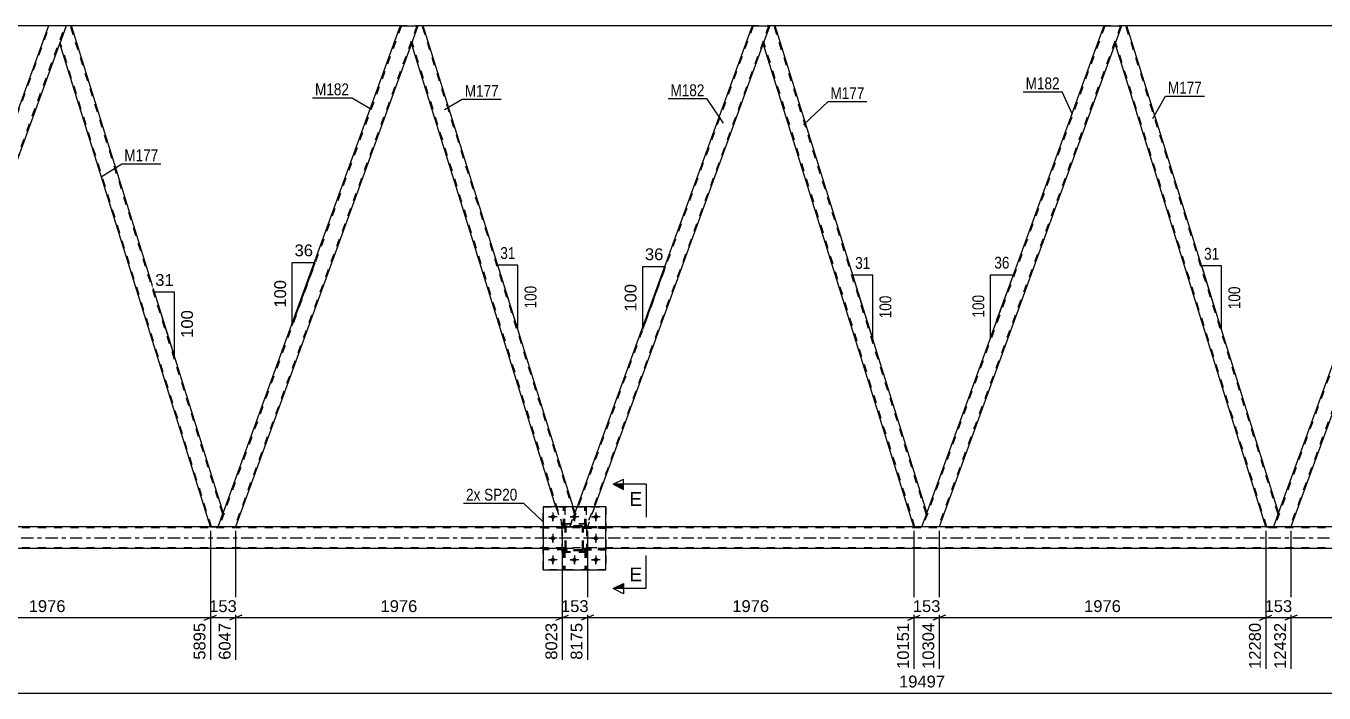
# Model space of a CAD drawing. Header units: millimetres. Extents: x 0 to 841, y 0 to 594.
# Drawn here: x 212.7 to 526.8, y 271.5 to 433 of the extents above; entities that cross this region are included whole.
import ezdxf

# ---------------------------------------------------------------- set-up
doc = ezdxf.new("R2010")
doc.units = ezdxf.units.MM
doc.linetypes.add('DXK_LINE_DOT2', pattern=[3.9198, 1.9599, -1.9599])
doc.linetypes.add('DXK_LINE_DOT3', pattern=[5.9187, 2.979, -0.9799, 0.9799, -0.9799])
doc.styles.add('Arial', font='ARIAL.TTF', dxfattribs={"height": 0.2})
doc.styles.add('Arial Narrow', font='ARIALN.TTF', dxfattribs={"height": 0.2})

# ---------------------------------------------------------------- blocks, each defined once
blk = doc.blocks.new('Part-318886728-3874 - 3866')
at = {"color": 2, "linetype": 'Continuous'}
for p, q in [((218.16, 432.97), (138.6, 432.97)), ((303.29, 432.97), (223.73, 432.97)), ((388.42, 432.97), (308.86, 432.97)), ((473.56, 432.97), (394, 432.97)), ((558.69, 432.97), (479.13, 432.97))]:
    blk.add_line(p, q, dxfattribs=at)
at = {"color": 7, "linetype": 'DXK_LINE_DOT2'}
for p, q in [((223.73, 432.97), (218.16, 432.97)), ((308.86, 432.97), (303.29, 432.97)), ((394, 432.97), (388.42, 432.97)), ((479.13, 432.97), (473.56, 432.97))]:
    blk.add_line(p, q, dxfattribs=at)
blk = doc.blocks.new('Part-318886728-4105 - 3866')
at = {"color": 7, "linetype": 'DXK_LINE_DOT2'}
for p, q in [((343.09, 306.21), (342.77, 306.21)), ((342.77, 306.21), (342.77, 301.38)), ((342.77, 305.61), (343.09, 305.61)), ((343.09, 306.21), (343.09, 301.38)), ((342.77, 301.38), (343.09, 301.38))]:
    blk.add_line(p, q, dxfattribs=at)
blk = doc.blocks.new('Part-318886728-3953 - 3866')
at = {"color": 7, "linetype": 'DXK_LINE_DOT2'}
for p, q in [((347.97, 311.73), (347.97, 316.58)), ((347.97, 316.58), (348.29, 316.58)), ((348.29, 316.58), (348.29, 311.73)), ((347.97, 312.33), (348.29, 312.33)), ((348.29, 311.73), (347.97, 311.73))]:
    blk.add_line(p, q, dxfattribs=at)
blk = doc.blocks.new('Part-318886728-4188 - 3866')
at = {"color": 7, "linetype": 'DXK_LINE_DOT2'}
for p, q in [((353.02, 306.54), (347.62, 306.54)), ((347.62, 306.54), (347.62, 306.22)), ((347.62, 306.22), (353.02, 306.22)), ((348.22, 306.22), (348.22, 306.54)), ((353.02, 306.22), (353.02, 306.54))]:
    blk.add_line(p, q, dxfattribs=at)
blk = doc.blocks.new('Part-318886728-4107 - 3866')
at = {"color": 7, "linetype": 'DXK_LINE_DOT2'}
for p, q in [((343.22, 306.54), (337.82, 306.54)), ((337.82, 306.22), (337.82, 306.54)), ((343.22, 306.22), (337.82, 306.22)), ((342.62, 306.22), (342.62, 306.54)), ((343.22, 306.54), (343.22, 306.22))]:
    blk.add_line(p, q, dxfattribs=at)
blk = doc.blocks.new('Part-318886728-3946 - 3866')
at = {"color": 7, "linetype": 'DXK_LINE_DOT2'}
for p, q in [((473.81, 432.97), (429.69, 311.75)), ((477.56, 432.97), (433.44, 311.75)), ((473.81, 432.97), (473.83, 432.97)), ((477.82, 432.97), (476.27, 428.72)), ((430.7, 315.22), (429.44, 311.75)), ((433.69, 311.75), (429.44, 311.75))]:
    blk.add_line(p, q, dxfattribs=at)
at = {"color": 2, "linetype": 'Continuous'}
for p, q in [((473.56, 432.97), (430.7, 315.22)), ((473.56, 432.97), (477.82, 432.97)), ((476.27, 428.72), (433.69, 311.75))]:
    blk.add_line(p, q, dxfattribs=at)
blk = doc.blocks.new('Part-318886728-3951 - 3866')
at = {"color": 7, "linetype": 'DXK_LINE_DOT2'}
for p, q in [((303.55, 432.97), (259.43, 311.75)), ((307.29, 432.97), (263.17, 311.75)), ((303.55, 432.97), (303.57, 432.97)), ((307.55, 432.97), (306, 428.72)), ((260.43, 315.22), (259.17, 311.75)), ((263.43, 311.75), (259.17, 311.75))]:
    blk.add_line(p, q, dxfattribs=at)
at = {"color": 2, "linetype": 'Continuous'}
for p, q in [((303.29, 432.97), (260.43, 315.22)), ((303.29, 432.97), (307.55, 432.97)), ((306, 428.72), (263.43, 311.75))]:
    blk.add_line(p, q, dxfattribs=at)
blk = doc.blocks.new('Part-318886728-3952 - 3866')
at = {"color": 7, "linetype": 'DXK_LINE_DOT2'}
for p, q in [((343.22, 306.54), (337.82, 306.54)), ((337.82, 306.54), (337.82, 306.22)), ((343.22, 306.22), (337.82, 306.22)), ((342.62, 306.22), (342.62, 306.54)), ((343.22, 306.22), (343.22, 306.54))]:
    blk.add_line(p, q, dxfattribs=at)
blk = doc.blocks.new('Bolt-318886728-4256 - 3866')
at = {"linetype": 'Continuous'}
for points in [[(340.74, 314.18, -1), (339.7, 314.18, -1)], [(345.94, 314.18, -1), (344.9, 314.18, -1)], [(351.14, 314.18, -1), (350.1, 314.18, -1)], [(340.74, 308.98, -1), (339.7, 308.98, -1)], [(351.14, 308.98, -1), (350.1, 308.98, -1)], [(340.74, 303.78, -1), (339.7, 303.78, -1)], [(345.94, 303.78, -1), (344.9, 303.78, -1)], [(351.14, 303.78, -1), (350.1, 303.78, -1)]]:
    blk.add_hatch(color=1, dxfattribs=at).paths.add_polyline_path(points)
at = {"color": 1, "linetype": 'Continuous'}
for p, q in [((341.26, 314.18), (339.18, 314.18)), ((340.22, 315.22), (340.22, 313.14)), ((346.46, 314.18), (344.38, 314.18)), ((345.42, 315.22), (345.42, 313.14)), ((351.66, 314.18), (349.58, 314.18)), ((350.62, 315.22), (350.62, 313.14)), ((341.26, 308.98), (339.18, 308.98)), ((340.22, 310.02), (340.22, 307.94)), ((351.66, 308.98), (349.58, 308.98)), ((350.62, 310.02), (350.62, 307.94)), ((340.22, 304.82), (340.22, 302.74)), ((345.42, 304.82), (345.42, 302.74)), ((350.62, 304.82), (350.62, 302.74)), ((341.26, 303.78), (339.18, 303.78)), ((346.46, 303.78), (344.38, 303.78)), ((351.66, 303.78), (349.58, 303.78))]:
    blk.add_line(p, q, dxfattribs=at)
blk = doc.blocks.new('Part-318886728-3978 - 3866')
at = {"color": 7, "linetype": 'DXK_LINE_DOT2'}
for p, q in [((348.42, 312.51), (342.42, 312.51)), ((342.42, 305.71), (342.42, 312.51)), ((348.42, 305.71), (348.42, 312.51)), ((348.42, 305.71), (342.42, 305.71))]:
    blk.add_line(p, q, dxfattribs=at)
blk = doc.blocks.new('Part-318886728-3979 - 3866')
at = {"color": 7, "linetype": 'DXK_LINE_DOT2'}
for p, q in [((348.42, 312.38), (342.42, 312.38)), ((342.42, 305.58), (342.42, 312.38)), ((348.42, 305.58), (348.42, 312.38)), ((348.42, 305.58), (342.42, 305.58))]:
    blk.add_line(p, q, dxfattribs=at)
blk = doc.blocks.new('Part-318886728-3984 - 3866')
at = {"color": 2, "linetype": 'Continuous'}
for p, q in [((392.68, 432.97), (391.13, 428.72)), ((394, 432.97), (392.68, 432.97)), ((430.7, 315.22), (394, 432.97)), ((427.59, 311.75), (391.13, 428.72)), ((430.43, 314.48), (429.44, 311.75)), ((430.7, 315.22), (430.43, 314.48))]:
    blk.add_line(p, q, dxfattribs=at)
at = {"color": 7, "linetype": 'DXK_LINE_DOT2'}
for p, q in [((430.57, 314.85), (393.75, 432.97)), ((427.84, 311.75), (391.27, 429.09)), ((430.68, 315.17), (430.43, 314.48)), ((427.59, 311.75), (429.44, 311.75))]:
    blk.add_line(p, q, dxfattribs=at)
blk = doc.blocks.new('Part-318886728-3994 - 3866')
at = {"color": 2, "linetype": 'Continuous'}
for p, q in [((477.82, 432.97), (476.27, 428.72)), ((479.13, 432.97), (477.82, 432.97)), ((515.84, 315.22), (479.13, 432.97)), ((512.73, 311.75), (476.27, 428.72)), ((515.56, 314.48), (514.57, 311.75)), ((515.84, 315.22), (515.56, 314.48))]:
    blk.add_line(p, q, dxfattribs=at)
at = {"color": 7, "linetype": 'DXK_LINE_DOT2'}
for p, q in [((515.7, 314.85), (478.88, 432.97)), ((512.98, 311.75), (476.4, 429.09)), ((515.81, 315.17), (515.56, 314.48)), ((512.73, 311.75), (514.57, 311.75))]:
    blk.add_line(p, q, dxfattribs=at)
blk = doc.blocks.new('Part-318886728-4005 - 3866')
at = {"color": 7, "linetype": 'DXK_LINE_DOT2'}
for p, q in [((174.29, 311.75), (218.41, 432.97)), ((178.04, 311.75), (222.16, 432.97)), ((218.41, 432.97), (218.43, 432.97)), ((222.41, 432.97), (220.87, 428.72)), ((174.04, 311.75), (175.79, 316.58)), ((178.29, 311.75), (180.05, 316.58)), ((178.29, 311.75), (174.04, 311.75))]:
    blk.add_line(p, q, dxfattribs=at)
at = {"color": 2, "linetype": 'Continuous'}
for p, q in [((218.16, 432.97), (175.79, 316.58)), ((222.41, 432.97), (218.16, 432.97)), ((180.05, 316.58), (220.87, 428.72))]:
    blk.add_line(p, q, dxfattribs=at)
blk = doc.blocks.new('Part-318886728-4015 - 3866')
at = {"color": 2, "linetype": 'Continuous'}
for p, q in [((307.55, 432.97), (306, 428.72)), ((308.86, 432.97), (307.55, 432.97)), ((345.15, 316.58), (308.86, 432.97)), ((340.96, 316.58), (306, 428.72))]:
    blk.add_line(p, q, dxfattribs=at)
at = {"color": 7, "linetype": 'DXK_LINE_DOT2'}
for p, q in [((345.43, 314.85), (308.61, 432.97)), ((342.71, 311.75), (306.14, 429.09)), ((340.96, 316.58), (342.46, 311.75)), ((344.3, 311.75), (345.57, 315.22)), ((345.57, 315.22), (345.15, 316.58)), ((342.46, 311.75), (344.3, 311.75))]:
    blk.add_line(p, q, dxfattribs=at)
blk = doc.blocks.new('Part-318886728-4203 - 3866')
at = {"color": 7, "linetype": 'DXK_LINE_DOT2'}
for p, q in [((337.82, 301.38), (337.82, 316.58)), ((337.82, 316.58), (353.02, 316.58)), ((353.02, 316.58), (353.02, 301.38)), ((353.02, 301.38), (337.82, 301.38))]:
    blk.add_line(p, q, dxfattribs=at)
blk = doc.blocks.new('Part-318886728-4033 - 3866')
at = {"color": 7, "linetype": 'DXK_LINE_DOT2'}
for p, q in [((388.68, 432.97), (344.56, 311.75)), ((392.43, 432.97), (348.31, 311.75)), ((388.68, 432.97), (388.7, 432.97)), ((392.68, 432.97), (391.13, 428.72)), ((346.06, 316.58), (344.3, 311.75)), ((350.32, 316.58), (348.56, 311.75)), ((348.56, 311.75), (344.3, 311.75))]:
    blk.add_line(p, q, dxfattribs=at)
at = {"color": 2, "linetype": 'Continuous'}
for p, q in [((388.42, 432.97), (346.06, 316.58)), ((388.42, 432.97), (392.68, 432.97)), ((391.13, 428.72), (350.32, 316.58))]:
    blk.add_line(p, q, dxfattribs=at)
blk = doc.blocks.new('Bolt-318886728-4257 - 3866')
at = {"color": 1, "linetype": 'Continuous'}
for p, q in [((339.18, 314.18), (339.87, 314.18)), ((340.22, 315.22), (340.22, 314.52)), ((341.26, 314.18), (340.57, 314.18)), ((344.38, 314.18), (345.07, 314.18)), ((345.42, 315.22), (345.42, 314.52)), ((346.46, 314.18), (345.77, 314.18)), ((349.58, 314.18), (350.27, 314.18)), ((350.62, 315.22), (350.62, 314.52)), ((351.66, 314.18), (350.97, 314.18)), ((340.22, 313.14), (340.22, 313.83)), ((345.42, 313.14), (345.42, 313.83)), ((350.62, 313.14), (350.62, 313.83)), ((339.18, 308.98), (339.87, 308.98)), ((340.22, 310.02), (340.22, 309.32)), ((340.22, 307.94), (340.22, 308.63)), ((341.26, 308.98), (340.57, 308.98)), ((349.58, 308.98), (350.27, 308.98)), ((350.62, 310.02), (350.62, 309.32)), ((350.62, 307.94), (350.62, 308.63)), ((351.66, 308.98), (350.97, 308.98)), ((340.22, 304.82), (340.22, 304.12)), ((345.42, 304.82), (345.42, 304.12)), ((350.62, 304.82), (350.62, 304.12)), ((339.18, 303.78), (339.87, 303.78)), ((340.22, 302.74), (340.22, 303.43)), ((341.26, 303.78), (340.57, 303.78)), ((344.38, 303.78), (345.07, 303.78)), ((345.42, 302.74), (345.42, 303.43)), ((346.46, 303.78), (345.77, 303.78)), ((349.58, 303.78), (350.27, 303.78)), ((350.62, 302.74), (350.62, 303.43)), ((351.66, 303.78), (350.97, 303.78))]:
    blk.add_line(p, q, dxfattribs=at)
blk = doc.blocks.new('Part-318886728-4191 - 3866')
at = {"color": 7, "linetype": 'DXK_LINE_DOT2'}
for p, q in [((347.62, 306.22), (347.62, 306.54)), ((347.62, 306.54), (353.02, 306.54)), ((353.02, 306.22), (347.62, 306.22)), ((348.22, 306.22), (348.22, 306.54)), ((353.02, 306.54), (353.02, 306.22))]:
    blk.add_line(p, q, dxfattribs=at)
blk = doc.blocks.new('Part-318886728-4109 - 3866')
at = {"color": 2, "linetype": 'Continuous'}
for p, q in [((342.77, 316.58), (342.77, 316.58)), ((343.09, 316.58), (342.77, 316.58)), ((343.09, 316.58), (343.09, 316.58))]:
    blk.add_line(p, q, dxfattribs=at)
at = {"color": 7, "linetype": 'DXK_LINE_DOT2'}
for p, q in [((342.77, 311.73), (342.77, 316.58)), ((343.09, 311.73), (343.09, 316.58)), ((342.77, 312.33), (343.09, 312.33)), ((343.09, 311.73), (342.77, 311.73))]:
    blk.add_line(p, q, dxfattribs=at)
blk = doc.blocks.new('Part-318886728-4223 - 3866')
at = {"color": 7, "linetype": 'DXK_LINE_DOT2'}
for p, q in [((754.57, 311.51), (69.47, 311.51)), ((754.57, 311.75), (337.82, 311.75)), ((353.02, 311.75), (337.82, 311.75)), ((754.57, 306.71), (69.47, 306.71)), ((353.02, 306.47), (337.82, 306.47))]:
    blk.add_line(p, q, dxfattribs=at)
at = {"color": 2, "linetype": 'Continuous'}
for p, q in [((337.82, 311.75), (182.75, 311.75)), ((593.22, 311.75), (353.02, 311.75)), ((337.82, 306.47), (182.75, 306.47)), ((593.22, 306.47), (353.02, 306.47))]:
    blk.add_line(p, q, dxfattribs=at)
at = {"color": 7, "linetype": 'DXK_LINE_DOT3'}
blk.add_line((69.47, 309.11), (754.57, 309.11), dxfattribs=at)
blk = doc.blocks.new('Part-318886728-4083 - 3866')
at = {"color": 7, "linetype": 'DXK_LINE_DOT2'}
for p, q in [((558.95, 432.97), (514.83, 311.75)), ((562.69, 432.97), (518.57, 311.75)), ((558.95, 432.97), (558.97, 432.97)), ((562.95, 432.97), (561.4, 428.72)), ((515.84, 315.22), (514.57, 311.75)), ((518.83, 311.75), (514.57, 311.75))]:
    blk.add_line(p, q, dxfattribs=at)
at = {"color": 2, "linetype": 'Continuous'}
for p, q in [((558.69, 432.97), (515.84, 315.22)), ((558.69, 432.97), (562.95, 432.97)), ((561.4, 428.72), (518.83, 311.75))]:
    blk.add_line(p, q, dxfattribs=at)
blk = doc.blocks.new('Part-318886728-4092 - 3866')
at = {"color": 2, "linetype": 'Continuous'}
for p, q in [((222.41, 432.97), (220.87, 428.72)), ((223.73, 432.97), (222.41, 432.97)), ((260.43, 315.22), (223.73, 432.97)), ((257.32, 311.75), (220.87, 428.72)), ((259.17, 311.75), (260.43, 315.22))]:
    blk.add_line(p, q, dxfattribs=at)
at = {"color": 7, "linetype": 'DXK_LINE_DOT2'}
for p, q in [((260.3, 314.85), (223.48, 432.97)), ((257.58, 311.75), (221, 429.09)), ((257.32, 311.75), (259.17, 311.75))]:
    blk.add_line(p, q, dxfattribs=at)
blk = doc.blocks.new('Part-318886728-4104 - 3866')
at = {"color": 7, "linetype": 'DXK_LINE_DOT2'}
for p, q in [((348.29, 306.21), (347.97, 306.21)), ((347.97, 306.21), (347.97, 301.38)), ((347.97, 305.61), (348.29, 305.61)), ((348.29, 306.21), (348.29, 301.38)), ((347.97, 301.38), (348.29, 301.38))]:
    blk.add_line(p, q, dxfattribs=at)
blk = doc.blocks.new('Part-318886728-4106 - 3866')
at = {"color": 7, "linetype": 'DXK_LINE_DOT2'}
for p, q in [((343.22, 311.74), (337.82, 311.74)), ((337.82, 311.42), (337.82, 311.74)), ((343.22, 311.42), (337.82, 311.42)), ((342.62, 311.42), (342.62, 311.74)), ((343.22, 311.74), (343.22, 311.42))]:
    blk.add_line(p, q, dxfattribs=at)
blk = doc.blocks.new('Part-318886728-4108 - 3866')
at = {"color": 2, "linetype": 'Continuous'}
for p, q in [((347.97, 316.58), (347.97, 316.58)), ((348.29, 316.58), (347.97, 316.58)), ((348.29, 316.58), (348.29, 316.58))]:
    blk.add_line(p, q, dxfattribs=at)
at = {"color": 7, "linetype": 'DXK_LINE_DOT2'}
for p, q in [((347.97, 311.73), (347.97, 316.58)), ((348.29, 311.73), (348.29, 316.58)), ((347.97, 312.33), (348.29, 312.33)), ((348.29, 311.73), (347.97, 311.73))]:
    blk.add_line(p, q, dxfattribs=at)
blk = doc.blocks.new('Part-318886728-4186 - 3866')
at = {"color": 7, "linetype": 'DXK_LINE_DOT2'}
for p, q in [((343.22, 311.5), (343.26, 311.68)), ((343.26, 311.68), (343.22, 311.5)), ((343.22, 306.46), (343.22, 311.5)), ((343.46, 311.5), (343.48, 311.59)), ((343.46, 306.46), (343.46, 311.5)), ((343.48, 311.59), (343.53, 311.67)), ((343.52, 311.94), (343.7, 311.98)), ((343.7, 311.98), (343.52, 311.94)), ((343.53, 311.67), (343.61, 311.72)), ((343.61, 311.72), (343.7, 311.74)), ((347.14, 311.98), (343.7, 311.98)), ((343.7, 311.74), (347.14, 311.74)), ((347.14, 311.98), (347.32, 311.94)), ((347.32, 311.94), (347.14, 311.98)), ((347.14, 311.74), (347.23, 311.72)), ((347.23, 311.72), (347.31, 311.67)), ((347.31, 311.67), (347.36, 311.59)), ((347.36, 311.59), (347.38, 311.5)), ((347.38, 306.46), (347.38, 311.5)), ((347.58, 311.68), (347.62, 311.5)), ((347.62, 311.5), (347.58, 311.68)), ((347.62, 306.46), (347.62, 311.5)), ((343.26, 306.27), (343.22, 306.46)), ((343.22, 306.46), (343.26, 306.27)), ((343.48, 306.36), (343.46, 306.46)), ((343.53, 306.29), (343.48, 306.36)), ((343.7, 305.98), (343.52, 306.01)), ((343.52, 306.01), (343.7, 305.98)), ((343.61, 306.23), (343.53, 306.29)), ((343.7, 306.22), (343.61, 306.23)), ((347.14, 306.22), (343.7, 306.22)), ((347.14, 305.98), (343.7, 305.98)), ((347.23, 306.23), (347.14, 306.22)), ((347.32, 306.01), (347.14, 305.98)), ((347.14, 305.98), (347.32, 306.01)), ((347.31, 306.29), (347.23, 306.23)), ((347.36, 306.36), (347.31, 306.29)), ((347.38, 306.46), (347.36, 306.36)), ((347.62, 306.46), (347.58, 306.27)), ((347.58, 306.27), (347.62, 306.46))]:
    blk.add_line(p, q, dxfattribs=at)
at = {"color": 7, "linetype": 'DXK_LINE_DOT3'}
blk.add_line((345.42, 308.98), (345.42, 308.98), dxfattribs=at)
at = {"color": 7, "linetype": 'DXK_LINE_DOT2'}
for centre, start, end in [((343.7, 311.5), 112.5, 157.5), ((343.7, 311.5), 112.5, 157.5), ((347.14, 311.5), 22.5, 67.5), ((347.14, 311.5), 22.5, 67.5), ((343.7, 306.46), 202.5, 247.5), ((343.7, 306.46), 202.5, 247.5), ((347.14, 306.46), 292.5, 337.5), ((347.14, 306.46), 292.5, 337.5)]:
    blk.add_arc(centre, 0.48, start, end, dxfattribs=at)
blk = doc.blocks.new('Part-318886728-4187 - 3866')
at = {"color": 7, "linetype": 'DXK_LINE_DOT2'}
for p, q in [((353.02, 311.74), (347.62, 311.74)), ((347.62, 311.74), (347.62, 311.42)), ((347.62, 311.42), (353.02, 311.42)), ((348.22, 311.42), (348.22, 311.74)), ((353.02, 311.42), (353.02, 311.74))]:
    blk.add_line(p, q, dxfattribs=at)
blk = doc.blocks.new('Part-318886728-4189 - 3866')
at = {"color": 7, "linetype": 'DXK_LINE_DOT2'}
for p, q in [((343.22, 311.74), (337.82, 311.74)), ((337.82, 311.74), (337.82, 311.42)), ((343.22, 311.42), (337.82, 311.42)), ((342.62, 311.42), (342.62, 311.74)), ((343.22, 311.42), (343.22, 311.74))]:
    blk.add_line(p, q, dxfattribs=at)
blk = doc.blocks.new('Part-318886728-4190 - 3866')
at = {"color": 7, "linetype": 'DXK_LINE_DOT2'}
for p, q in [((347.62, 311.42), (347.62, 311.74)), ((347.62, 311.74), (353.02, 311.74)), ((353.02, 311.42), (347.62, 311.42)), ((348.22, 311.42), (348.22, 311.74)), ((353.02, 311.74), (353.02, 311.42))]:
    blk.add_line(p, q, dxfattribs=at)
blk = doc.blocks.new('Part-318886728-4198 - 3866')
at = {"color": 2, "linetype": 'Continuous'}
for p, q in [((337.82, 316.58), (337.82, 301.38)), ((353.02, 316.58), (337.82, 316.58)), ((353.02, 301.38), (353.02, 316.58)), ((337.82, 301.38), (353.02, 301.38))]:
    blk.add_line(p, q, dxfattribs=at)
blk = doc.blocks.new('Part-318886728-4214 - 3866')
at = {"color": 7, "linetype": 'DXK_LINE_DOT2'}
for p, q in [((342.77, 311.73), (342.77, 316.58)), ((342.77, 316.58), (343.09, 316.58)), ((343.09, 316.58), (343.09, 311.73)), ((342.77, 312.33), (343.09, 312.33)), ((343.09, 311.73), (342.77, 311.73))]:
    blk.add_line(p, q, dxfattribs=at)
blk = doc.blocks.new('Part-318886728-4215 - 3866')
at = {"color": 7, "linetype": 'DXK_LINE_DOT2'}
for p, q in [((347.97, 306.21), (348.29, 306.21)), ((347.97, 306.21), (347.97, 301.38)), ((347.97, 305.61), (348.29, 305.61)), ((348.29, 306.21), (348.29, 301.38)), ((348.29, 301.38), (347.97, 301.38))]:
    blk.add_line(p, q, dxfattribs=at)
blk = doc.blocks.new('Part-318886728-4216 - 3866')
at = {"color": 7, "linetype": 'DXK_LINE_DOT2'}
for p, q in [((342.77, 306.21), (343.09, 306.21)), ((342.77, 306.21), (342.77, 301.38)), ((342.77, 305.61), (343.09, 305.61)), ((343.09, 306.21), (343.09, 301.38)), ((343.09, 301.38), (342.77, 301.38))]:
    blk.add_line(p, q, dxfattribs=at)
blk = doc.blocks.new('Part-318886728-4217 - 3866')
at = {"color": 7, "linetype": 'DXK_LINE_DOT2'}
for p, q in [((343.22, 311.5), (343.26, 311.68)), ((343.26, 311.68), (343.22, 311.5)), ((343.22, 306.46), (343.22, 311.5)), ((343.46, 311.5), (343.48, 311.59)), ((343.46, 306.46), (343.46, 311.5)), ((343.48, 311.59), (343.53, 311.67)), ((343.52, 311.94), (343.7, 311.98)), ((343.7, 311.98), (343.52, 311.94)), ((343.53, 311.67), (343.61, 311.72)), ((343.61, 311.72), (343.7, 311.74)), ((347.14, 311.98), (343.7, 311.98)), ((343.7, 311.74), (347.14, 311.74)), ((347.14, 311.98), (347.32, 311.94)), ((347.32, 311.94), (347.14, 311.98)), ((347.14, 311.74), (347.23, 311.72)), ((347.23, 311.72), (347.31, 311.67)), ((347.31, 311.67), (347.36, 311.59)), ((347.36, 311.59), (347.38, 311.5)), ((347.38, 306.46), (347.38, 311.5)), ((347.58, 311.68), (347.62, 311.5)), ((347.62, 311.5), (347.58, 311.68)), ((347.62, 306.46), (347.62, 311.5)), ((343.26, 306.27), (343.22, 306.46)), ((343.22, 306.46), (343.26, 306.27)), ((343.48, 306.36), (343.46, 306.46)), ((343.53, 306.29), (343.48, 306.36)), ((343.7, 305.98), (343.52, 306.01)), ((343.52, 306.01), (343.7, 305.98)), ((343.61, 306.23), (343.53, 306.29)), ((343.7, 306.22), (343.61, 306.23)), ((347.14, 306.22), (343.7, 306.22)), ((347.14, 305.98), (343.7, 305.98)), ((347.23, 306.23), (347.14, 306.22)), ((347.32, 306.01), (347.14, 305.98)), ((347.14, 305.98), (347.32, 306.01)), ((347.31, 306.29), (347.23, 306.23)), ((347.36, 306.36), (347.31, 306.29)), ((347.38, 306.46), (347.36, 306.36)), ((347.62, 306.46), (347.58, 306.27)), ((347.58, 306.27), (347.62, 306.46))]:
    blk.add_line(p, q, dxfattribs=at)
at = {"color": 7, "linetype": 'DXK_LINE_DOT3'}
blk.add_line((345.42, 308.98), (345.42, 308.98), dxfattribs=at)
at = {"color": 7, "linetype": 'DXK_LINE_DOT2'}
for centre, start, end in [((343.7, 311.5), 112.5, 157.5), ((343.7, 311.5), 112.5, 157.5), ((347.14, 311.5), 22.5, 67.5), ((347.14, 311.5), 22.5, 67.5), ((343.7, 306.46), 202.5, 247.5), ((343.7, 306.46), 202.5, 247.5), ((347.14, 306.46), 292.5, 337.5), ((347.14, 306.46), 292.5, 337.5)]:
    blk.add_arc(centre, 0.48, start, end, dxfattribs=at)
blk = doc.blocks.new('StraightDimension-318886728-4620 - 3866')
at = {"color": 7, "linetype": 'Continuous'}
for p, q in [((348.56, 310.75), (348.56, 279.59)), ((427.59, 310.75), (427.59, 277.37)), ((350.06, 290.38), (347.06, 289.18)), ((348.56, 289.78), (427.59, 289.78)), ((426.09, 289.18), (429.09, 290.38))]:
    blk.add_line(p, q, dxfattribs=at)
at = {"color": 0}
blk.add_wipeout([(393.12, 290.53), (393.12, 294.73), (383.03, 294.73), (383.03, 290.53)], dxfattribs=at)
at = {"color": 0, "linetype": 'Continuous'}
blk.add_wipeout([(426.99, 289.08), (422.79, 289.08), (422.79, 276.77), (426.99, 276.77)], dxfattribs=at)
at = {"color": 3, "style": 'Arial'}
blk.add_text('1976', height=2.865, dxfattribs=at).set_placement((383.63, 291.13))
at = {"color": 3, "linetype": 'Continuous', "style": 'Arial'}
blk.add_text('10151', height=2.865, rotation=90.0002, dxfattribs=at).set_placement((426.39, 277.37))
blk = doc.blocks.new('StraightDimension-318886728-4634 - 3866')
at = {"color": 7, "linetype": 'Continuous'}
for p, q in [((342.46, 310.75), (342.46, 279.59)), ((348.56, 310.75), (348.56, 279.59)), ((340.96, 289.18), (343.96, 290.38)), ((342.46, 289.78), (348.56, 289.78)), ((350.06, 290.38), (347.06, 289.18))]:
    blk.add_line(p, q, dxfattribs=at)
at = {"color": 0}
blk.add_wipeout([(349.45, 290.53), (349.45, 294.73), (341.57, 294.73), (341.57, 290.53)], dxfattribs=at)
at = {"color": 3, "style": 'Arial'}
blk.add_text('153', height=2.865, dxfattribs=at).set_placement((342.17, 291.13))
at = {"color": 0, "linetype": 'Continuous'}
blk.add_wipeout([(347.96, 289.08), (343.76, 289.08), (343.76, 278.99), (347.96, 278.99)], dxfattribs=at)
at = {"color": 3, "linetype": 'Continuous', "style": 'Arial'}
blk.add_text('8175', height=2.865, rotation=90.0002, dxfattribs=at).set_placement((347.36, 279.59))
blk = doc.blocks.new('AngleDimension-318886728-4827 - 3866')
at = {"color": 7, "linetype": 'Continuous'}
for p, q in [((361.94, 374.79), (367.48, 374.79)), ((361.94, 359.57), (367.48, 374.79)), ((361.94, 359.57), (361.94, 374.79)), ((363.02, 362.52), (367.48, 374.79))]:
    blk.add_line(p, q, dxfattribs=at)
at = {"color": 0}
for points in [[(367.54, 375.69), (367.54, 379.89), (361.89, 379.89), (361.89, 375.69)], [(361.04, 371.12), (356.84, 371.12), (356.84, 363.24), (361.04, 363.24)]]:
    blk.add_wipeout(points, dxfattribs=at)
at = {"color": 3, "style": 'Arial'}
blk.add_text('36', height=2.865, dxfattribs=at).set_placement((362.49, 376.29))
blk.add_text('100', height=2.865, rotation=90.0002, dxfattribs=at).set_placement((360.44, 363.84))
blk = doc.blocks.new('AngleDimension-318886728-5187 - 3866')
at = {"color": 7, "linetype": 'Continuous'}
for p, q in [((331.73, 375.08), (326.91, 375.08)), ((331.73, 359.61), (326.91, 375.08)), ((331.73, 359.61), (331.73, 375.08)), ((331.93, 358.96), (331.73, 359.61))]:
    blk.add_line(p, q, dxfattribs=at)
at = {"color": 0}
for points in [[(331.75, 375.98), (331.75, 380.18), (326.89, 380.18), (326.89, 375.98)], [(336.83, 370.68), (332.63, 370.68), (332.63, 364), (336.83, 364)]]:
    blk.add_wipeout(points, dxfattribs=at)
at = {"color": 3, "style": 'Arial Narrow'}
blk.add_text('31', height=2.863, dxfattribs=at).set_placement((327.49, 376.58))
blk.add_text('100', height=2.863, rotation=90.0002, dxfattribs=at).set_placement((336.23, 364.6))
blk = doc.blocks.new('AngleDimension-318886728-5215 - 3866')
at = {"color": 7, "linetype": 'Continuous'}
for p, q in [((446.1, 372.76), (451.64, 372.76)), ((446.1, 357.53), (451.64, 372.76)), ((446.1, 357.53), (446.1, 372.76)), ((447.67, 361.85), (451.64, 372.76))]:
    blk.add_line(p, q, dxfattribs=at)
at = {"color": 0}
for points in [[(451.3, 373.66), (451.3, 377.86), (446.44, 377.86), (446.44, 373.66)], [(445.2, 368.49), (441, 368.49), (441, 361.8), (445.2, 361.8)]]:
    blk.add_wipeout(points, dxfattribs=at)
at = {"color": 3, "style": 'Arial Narrow'}
blk.add_text('36', height=2.863, dxfattribs=at).set_placement((447.04, 374.26))
blk.add_text('100', height=2.863, rotation=90.0002, dxfattribs=at).set_placement((444.6, 362.4))
blk = doc.blocks.new('StraightDimension-318886728-4345 - 3866')
at = {"color": 7, "linetype": 'Continuous'}
blk.add_line((60.21, 271.53), (798.86, 271.53), dxfattribs=at)
at = {"color": 0}
blk.add_wipeout([(435.7, 272.28), (435.7, 276.48), (423.38, 276.48), (423.38, 272.28)], dxfattribs=at)
at = {"color": 3, "style": 'Arial'}
blk.add_text('19497', height=2.865, dxfattribs=at).set_placement((423.98, 272.88))
blk = doc.blocks.new('StraightDimension-318886728-4564 - 3866')
at = {"color": 7, "linetype": 'Continuous'}
for p, q in [((518.83, 310.75), (518.83, 277.37)), ((597.86, 310.75), (597.86, 277.37)), ((520.33, 290.38), (517.33, 289.18)), ((518.83, 289.78), (597.86, 289.78)), ((596.36, 289.18), (599.36, 290.38))]:
    blk.add_line(p, q, dxfattribs=at)
at = {"color": 0}
blk.add_wipeout([(563.39, 290.53), (563.39, 294.73), (553.3, 294.73), (553.3, 290.53)], dxfattribs=at)
at = {"color": 0, "linetype": 'Continuous'}
blk.add_wipeout([(597.26, 289.08), (593.06, 289.08), (593.06, 276.77), (597.26, 276.77)], dxfattribs=at)
at = {"color": 3, "style": 'Arial'}
blk.add_text('1976', height=2.865, dxfattribs=at).set_placement((553.9, 291.13))
at = {"color": 3, "linetype": 'Continuous', "style": 'Arial'}
blk.add_text('14408', height=2.865, rotation=90.0002, dxfattribs=at).set_placement((596.66, 277.37))
blk = doc.blocks.new('StraightDimension-318886728-4578 - 3866')
at = {"color": 7, "linetype": 'Continuous'}
for p, q in [((512.73, 310.75), (512.73, 277.37)), ((518.83, 310.75), (518.83, 277.37)), ((511.23, 289.18), (514.23, 290.38)), ((512.73, 289.78), (518.83, 289.78)), ((520.33, 290.38), (517.33, 289.18))]:
    blk.add_line(p, q, dxfattribs=at)
at = {"color": 0}
blk.add_wipeout([(519.71, 290.53), (519.71, 294.73), (511.84, 294.73), (511.84, 290.53)], dxfattribs=at)
at = {"color": 3, "style": 'Arial'}
blk.add_text('153', height=2.865, dxfattribs=at).set_placement((512.44, 291.13))
at = {"color": 0, "linetype": 'Continuous'}
blk.add_wipeout([(518.23, 289.08), (514.03, 289.08), (514.03, 276.77), (518.23, 276.77)], dxfattribs=at)
at = {"color": 3, "linetype": 'Continuous', "style": 'Arial'}
blk.add_text('12432', height=2.865, rotation=90.0002, dxfattribs=at).set_placement((517.63, 277.37))
blk = doc.blocks.new('StraightDimension-318886728-4592 - 3866')
at = {"color": 7, "linetype": 'Continuous'}
for p, q in [((433.69, 310.75), (433.69, 277.37)), ((512.73, 310.75), (512.73, 277.37)), ((435.19, 290.38), (432.19, 289.18)), ((433.69, 289.78), (512.73, 289.78)), ((511.23, 289.18), (514.23, 290.38))]:
    blk.add_line(p, q, dxfattribs=at)
at = {"color": 0}
blk.add_wipeout([(478.26, 290.53), (478.26, 294.73), (468.16, 294.73), (468.16, 290.53)], dxfattribs=at)
at = {"color": 0, "linetype": 'Continuous'}
blk.add_wipeout([(512.13, 289.08), (507.93, 289.08), (507.93, 276.77), (512.13, 276.77)], dxfattribs=at)
at = {"color": 3, "style": 'Arial'}
blk.add_text('1976', height=2.865, dxfattribs=at).set_placement((468.76, 291.13))
at = {"color": 3, "linetype": 'Continuous', "style": 'Arial'}
blk.add_text('12280', height=2.865, rotation=90.0002, dxfattribs=at).set_placement((511.53, 277.37))
blk = doc.blocks.new('StraightDimension-318886728-4606 - 3866')
at = {"color": 7, "linetype": 'Continuous'}
for p, q in [((427.59, 310.75), (427.59, 277.37)), ((433.69, 310.75), (433.69, 277.37)), ((426.09, 289.18), (429.09, 290.38)), ((427.59, 289.78), (433.69, 289.78)), ((435.19, 290.38), (432.19, 289.18))]:
    blk.add_line(p, q, dxfattribs=at)
at = {"color": 0}
blk.add_wipeout([(434.58, 290.53), (434.58, 294.73), (426.71, 294.73), (426.71, 290.53)], dxfattribs=at)
at = {"color": 3, "style": 'Arial'}
blk.add_text('153', height=2.865, dxfattribs=at).set_placement((427.31, 291.13))
at = {"color": 0, "linetype": 'Continuous'}
blk.add_wipeout([(433.09, 289.08), (428.89, 289.08), (428.89, 276.77), (433.09, 276.77)], dxfattribs=at)
at = {"color": 3, "linetype": 'Continuous', "style": 'Arial'}
blk.add_text('10304', height=2.865, rotation=90.0002, dxfattribs=at).set_placement((432.49, 277.37))
blk = doc.blocks.new('StraightDimension-318886728-4648 - 3866')
at = {"color": 7, "linetype": 'Continuous'}
for p, q in [((263.43, 310.75), (263.43, 279.59)), ((342.46, 310.75), (342.46, 279.59)), ((264.93, 290.38), (261.93, 289.18)), ((263.43, 289.78), (342.46, 289.78)), ((340.96, 289.18), (343.96, 290.38))]:
    blk.add_line(p, q, dxfattribs=at)
at = {"color": 0}
blk.add_wipeout([(307.99, 290.53), (307.99, 294.73), (297.9, 294.73), (297.9, 290.53)], dxfattribs=at)
at = {"color": 0, "linetype": 'Continuous'}
blk.add_wipeout([(341.86, 289.08), (337.66, 289.08), (337.66, 278.99), (341.86, 278.99)], dxfattribs=at)
at = {"color": 3, "style": 'Arial'}
blk.add_text('1976', height=2.865, dxfattribs=at).set_placement((298.5, 291.13))
at = {"color": 3, "linetype": 'Continuous', "style": 'Arial'}
blk.add_text('8023', height=2.865, rotation=90.0002, dxfattribs=at).set_placement((341.26, 279.59))
blk = doc.blocks.new('StraightDimension-318886728-4662 - 3866')
at = {"color": 7, "linetype": 'Continuous'}
for p, q in [((257.32, 310.75), (257.32, 279.59)), ((263.43, 310.75), (263.43, 279.59)), ((255.82, 289.18), (258.82, 290.38)), ((257.32, 289.78), (263.43, 289.78)), ((264.93, 290.38), (261.93, 289.18))]:
    blk.add_line(p, q, dxfattribs=at)
at = {"color": 0}
blk.add_wipeout([(264.31, 290.53), (264.31, 294.73), (256.44, 294.73), (256.44, 290.53)], dxfattribs=at)
at = {"color": 3, "style": 'Arial'}
blk.add_text('153', height=2.865, dxfattribs=at).set_placement((257.04, 291.13))
at = {"color": 0, "linetype": 'Continuous'}
blk.add_wipeout([(262.83, 289.08), (258.63, 289.08), (258.63, 278.99), (262.83, 278.99)], dxfattribs=at)
at = {"color": 3, "linetype": 'Continuous', "style": 'Arial'}
blk.add_text('6047', height=2.865, rotation=90.0002, dxfattribs=at).set_placement((262.23, 279.59))
blk = doc.blocks.new('StraightDimension-318886728-4676 - 3866')
at = {"color": 7, "linetype": 'Continuous'}
for p, q in [((178.29, 310.75), (178.29, 279.59)), ((257.32, 310.75), (257.32, 279.59)), ((179.79, 290.38), (176.79, 289.18)), ((178.29, 289.78), (257.32, 289.78)), ((255.82, 289.18), (258.82, 290.38))]:
    blk.add_line(p, q, dxfattribs=at)
at = {"color": 0}
blk.add_wipeout([(222.86, 290.53), (222.86, 294.73), (212.76, 294.73), (212.76, 290.53)], dxfattribs=at)
at = {"color": 0, "linetype": 'Continuous'}
blk.add_wipeout([(256.72, 289.08), (252.52, 289.08), (252.52, 278.99), (256.72, 278.99)], dxfattribs=at)
at = {"color": 3, "style": 'Arial'}
blk.add_text('1976', height=2.865, dxfattribs=at).set_placement((213.36, 291.13))
at = {"color": 3, "linetype": 'Continuous', "style": 'Arial'}
blk.add_text('5895', height=2.865, rotation=90.0002, dxfattribs=at).set_placement((256.12, 279.59))
blk = doc.blocks.new('AngleDimension-318886728-4722 - 3866')
at = {"color": 7, "linetype": 'Continuous'}
for p, q in [((277.15, 375.74), (282.69, 375.74)), ((277.15, 360.51), (282.69, 375.74)), ((277.15, 360.51), (277.15, 375.74)), ((277.77, 362.22), (282.69, 375.74))]:
    blk.add_line(p, q, dxfattribs=at)
at = {"color": 0}
for points in [[(282.75, 376.64), (282.75, 380.84), (277.1, 380.84), (277.1, 376.64)], [(276.25, 372.06), (272.05, 372.06), (272.05, 364.19), (276.25, 364.19)]]:
    blk.add_wipeout(points, dxfattribs=at)
at = {"color": 3, "style": 'Arial'}
blk.add_text('36', height=2.865, dxfattribs=at).set_placement((277.7, 377.24))
blk.add_text('100', height=2.865, rotation=90.0002, dxfattribs=at).set_placement((275.65, 364.79))
blk = doc.blocks.new('AngleDimension-318886728-4733 - 3866')
at = {"color": 7, "linetype": 'Continuous'}
for p, q in [((246.98, 358.4), (243.8, 368.57)), ((248.62, 368.57), (243.8, 368.57)), ((248.62, 353.11), (243.8, 368.57)), ((248.62, 353.11), (248.62, 368.57))]:
    blk.add_line(p, q, dxfattribs=at)
at = {"color": 0}
for points in [[(249.04, 369.47), (249.04, 373.67), (243.39, 373.67), (243.39, 369.47)], [(253.72, 364.77), (249.52, 364.77), (249.52, 356.9), (253.72, 356.9)]]:
    blk.add_wipeout(points, dxfattribs=at)
at = {"color": 3, "style": 'Arial'}
blk.add_text('31', height=2.865, dxfattribs=at).set_placement((243.99, 370.07))
blk.add_text('100', height=2.865, rotation=90.0002, dxfattribs=at).set_placement((253.12, 357.5))
blk = doc.blocks.new('AngleDimension-318886728-5201 - 3866')
at = {"color": 7, "linetype": 'Continuous'}
for p, q in [((415.66, 363.47), (412.79, 372.69)), ((417.61, 372.69), (412.79, 372.69)), ((417.61, 357.22), (412.79, 372.69)), ((417.61, 357.22), (417.61, 372.69))]:
    blk.add_line(p, q, dxfattribs=at)
at = {"color": 0}
for points in [[(417.63, 373.59), (417.63, 377.79), (412.77, 377.79), (412.77, 373.59)], [(422.71, 368.3), (418.51, 368.3), (418.51, 361.62), (422.71, 361.62)]]:
    blk.add_wipeout(points, dxfattribs=at)
at = {"color": 3, "style": 'Arial Narrow'}
blk.add_text('31', height=2.863, dxfattribs=at).set_placement((413.37, 374.19))
blk.add_text('100', height=2.863, rotation=90.0002, dxfattribs=at).set_placement((422.11, 362.22))
blk = doc.blocks.new('AngleDimension-318886728-5229 - 3866')
at = {"color": 7, "linetype": 'Continuous'}
for p, q in [((500.11, 365.68), (497.23, 374.91)), ((502.05, 374.91), (497.23, 374.91)), ((502.05, 359.44), (497.23, 374.91)), ((502.05, 359.44), (502.05, 374.91))]:
    blk.add_line(p, q, dxfattribs=at)
at = {"color": 0}
for points in [[(502.07, 375.81), (502.07, 380.01), (497.21, 380.01), (497.21, 375.81)], [(507.15, 370.51), (502.95, 370.51), (502.95, 363.83), (507.15, 363.83)]]:
    blk.add_wipeout(points, dxfattribs=at)
at = {"color": 3, "style": 'Arial Narrow'}
blk.add_text('31', height=2.863, dxfattribs=at).set_placement((497.81, 376.41))
blk.add_text('100', height=2.863, rotation=90.0002, dxfattribs=at).set_placement((506.55, 364.43))
blk = doc.blocks.new('SectionMark-318886728-5286 - 3866')
at = {"color": 6, "linetype": 'Continuous'}
for p, q in [((354.81, 322.07), (357.31, 323.32)), ((362.81, 322.07), (354.81, 322.07)), ((362.81, 296.82), (354.81, 296.82)), ((357.31, 295.57), (354.81, 296.82))]:
    blk.add_line(p, q, dxfattribs=at)
at = {"color": 0, "linetype": 'Continuous'}
for points in [[(361.81, 316.82), (361.81, 320.32), (358.7, 320.32), (358.7, 316.82)], [(361.81, 298.57), (361.81, 302.07), (358.7, 302.07), (358.7, 298.57)]]:
    blk.add_wipeout(points, dxfattribs=at)
at = {"linetype": 'Continuous'}
for points in [[(357.31, 322.07), (357.31, 320.82), (354.81, 322.07)], [(357.31, 298.07), (357.31, 296.82), (354.81, 296.82)]]:
    blk.add_hatch(color=6, dxfattribs=at).paths.add_polyline_path(points)
at = {"color": 6, "linetype": 'Continuous'}
for p, q in [((354.81, 322.07), (357.31, 320.82)), ((357.31, 320.82), (357.31, 323.32)), ((362.81, 322.07), (362.81, 314.07)), ((362.81, 296.82), (362.81, 304.82)), ((354.81, 296.82), (357.31, 298.07)), ((357.31, 298.07), (357.31, 295.57))]:
    blk.add_line(p, q, dxfattribs=at)
at = {"color": 3, "linetype": 'Continuous', "style": 'Arial'}
for p in [(358.7, 316.82), (358.7, 298.57)]:
    blk.add_text('E', height=3.34, dxfattribs=at).set_placement(p)
blk = doc.blocks.new('Mark-318886728-3942 - 3866')
at = {"color": 0}
blk.add_wipeout([(462.84, 417.64), (462.84, 420.64), (454.62, 420.64), (454.62, 417.64)], dxfattribs=at)
blk.add_wipeout([(462.84, 417.64), (462.84, 420.64), (454.62, 420.64), (454.62, 417.64)], dxfattribs=at)
at = {"color": 30, "linetype": 'Continuous'}
for p in [(454.02, 417.04), (465.95, 411.57)]:
    blk.add_line(p, (463.44, 417.04), dxfattribs=at)
at = {"color": 3, "style": 'Arial Narrow'}
blk.add_text('M182', height=2.863, dxfattribs=at).set_placement((454.62, 417.64))
blk = doc.blocks.new('Mark-318886728-3947 - 3866')
at = {"color": 0}
blk.add_wipeout([(290.87, 416.21), (290.87, 419.21), (282.65, 419.21), (282.65, 416.21)], dxfattribs=at)
blk.add_wipeout([(290.87, 416.21), (290.87, 419.21), (282.65, 419.21), (282.65, 416.21)], dxfattribs=at)
at = {"color": 30, "linetype": 'Continuous'}
for p in [(282.05, 415.61), (295.98, 412.88)]:
    blk.add_line(p, (291.47, 415.61), dxfattribs=at)
at = {"color": 3, "style": 'Arial Narrow'}
blk.add_text('M182', height=2.863, dxfattribs=at).set_placement((282.65, 416.21))
blk = doc.blocks.new('Mark-318886728-3980 - 3866')
at = {"color": 0}
blk.add_wipeout([(415.62, 415.28), (415.62, 418.28), (407.39, 418.28), (407.39, 415.28)], dxfattribs=at)
blk.add_wipeout([(415.62, 415.28), (415.62, 418.28), (407.39, 418.28), (407.39, 415.28)], dxfattribs=at)
at = {"color": 30, "linetype": 'Continuous'}
for p, q in [((400.86, 409.03), (406.79, 414.68)), ((406.79, 414.68), (416.22, 414.68))]:
    blk.add_line(p, q, dxfattribs=at)
at = {"color": 3, "style": 'Arial Narrow'}
blk.add_text('M177', height=2.863, dxfattribs=at).set_placement((407.39, 415.28))
blk = doc.blocks.new('Mark-318886728-3990 - 3866')
at = {"color": 0}
blk.add_wipeout([(497.27, 416.62), (497.27, 419.62), (489.04, 419.62), (489.04, 416.62)], dxfattribs=at)
blk.add_wipeout([(497.27, 416.62), (497.27, 419.62), (489.04, 419.62), (489.04, 416.62)], dxfattribs=at)
at = {"color": 30, "linetype": 'Continuous'}
for p, q in [((485.42, 410.61), (488.44, 416.02)), ((488.44, 416.02), (497.87, 416.02))]:
    blk.add_line(p, q, dxfattribs=at)
at = {"color": 3, "style": 'Arial Narrow'}
blk.add_text('M177', height=2.863, dxfattribs=at).set_placement((489.04, 416.62))
blk = doc.blocks.new('Mark-318886728-4011 - 3866')
at = {"color": 0}
blk.add_wipeout([(327.12, 415.82), (327.12, 418.82), (318.89, 418.82), (318.89, 415.82)], dxfattribs=at)
blk.add_wipeout([(327.12, 415.82), (327.12, 418.82), (318.89, 418.82), (318.89, 415.82)], dxfattribs=at)
at = {"color": 30, "linetype": 'Continuous'}
for p, q in [((313.96, 412.72), (318.29, 415.22)), ((318.29, 415.22), (327.72, 415.22))]:
    blk.add_line(p, q, dxfattribs=at)
at = {"color": 3, "style": 'Arial Narrow'}
blk.add_text('M177', height=2.863, dxfattribs=at).set_placement((318.89, 415.82))
blk = doc.blocks.new('Mark-318886728-4029 - 3866')
at = {"color": 0}
blk.add_wipeout([(376.89, 415.98), (376.89, 418.98), (368.67, 418.98), (368.67, 415.98)], dxfattribs=at)
blk.add_wipeout([(376.89, 415.98), (376.89, 418.98), (368.67, 418.98), (368.67, 415.98)], dxfattribs=at)
at = {"color": 30, "linetype": 'Continuous'}
for p in [(368.07, 415.38), (381.52, 409.43)]:
    blk.add_line(p, (377.49, 415.38), dxfattribs=at)
at = {"color": 3, "style": 'Arial Narrow'}
blk.add_text('M182', height=2.863, dxfattribs=at).set_placement((368.67, 415.98))
blk = doc.blocks.new('Mark-318886728-4088 - 3866')
at = {"color": 0}
blk.add_wipeout([(244.73, 400.24), (244.73, 403.24), (236.5, 403.24), (236.5, 400.24)], dxfattribs=at)
blk.add_wipeout([(244.73, 400.24), (244.73, 403.24), (236.5, 403.24), (236.5, 400.24)], dxfattribs=at)
at = {"color": 30, "linetype": 'Continuous'}
for p, q in [((230.92, 396.47), (235.9, 399.64)), ((235.9, 399.64), (245.33, 399.64))]:
    blk.add_line(p, q, dxfattribs=at)
at = {"color": 3, "style": 'Arial Narrow'}
blk.add_text('M177', height=2.863, dxfattribs=at).set_placement((236.5, 400.24))
blk = doc.blocks.new('MarkSet-318886728-5330 - 3866')
at = {"color": 0}
blk.add_wipeout([(322.67, 318.11), (322.67, 321.11), (319.2, 321.11), (319.2, 318.11)], dxfattribs=at)
blk.add_wipeout([(322.67, 318.11), (322.67, 321.11), (319.2, 321.11), (319.2, 318.11)], dxfattribs=at)
blk.add_wipeout([(331.61, 318.11), (331.61, 321.11), (323.57, 321.11), (323.57, 318.11)], dxfattribs=at)
blk.add_wipeout([(331.61, 318.11), (331.61, 321.11), (323.57, 321.11), (323.57, 318.11)], dxfattribs=at)
at = {"color": 30, "linetype": 'Continuous'}
for p in [(318.6, 317.51), (337.82, 312.93)]:
    blk.add_line(p, (333.11, 317.51), dxfattribs=at)
at = {"color": 3, "style": 'Arial Narrow'}
for s, p in [('2x', (319.2, 318.11)), ('SP20', (323.57, 318.11))]:
    blk.add_text(s, height=2.863, dxfattribs=at).set_placement(p)

msp = doc.modelspace()

# ---------------------------------------------------------------- block references
for name in ['Part-318886728-3874 - 3866', 'Part-318886728-4005 - 3866', 'Part-318886728-4092 - 3866', 'Part-318886728-3951 - 3866', 'Part-318886728-4015 - 3866', 'Part-318886728-4033 - 3866', 'Part-318886728-3984 - 3866', 'Part-318886728-3946 - 3866', 'Part-318886728-3994 - 3866', 'Part-318886728-4083 - 3866', 'Part-318886728-4203 - 3866', 'Part-318886728-4198 - 3866', 'Bolt-318886728-4256 - 3866', 'Bolt-318886728-4257 - 3866', 'Part-318886728-4109 - 3866', 'Part-318886728-4214 - 3866', 'Part-318886728-3953 - 3866', 'Part-318886728-4108 - 3866', 'Part-318886728-4223 - 3866', 'Part-318886728-4106 - 3866', 'Part-318886728-4189 - 3866', 'Part-318886728-3978 - 3866', 'Part-318886728-3979 - 3866', 'Part-318886728-4186 - 3866', 'Part-318886728-4217 - 3866', 'Part-318886728-4187 - 3866', 'Part-318886728-4190 - 3866', 'Part-318886728-4107 - 3866', 'Part-318886728-3952 - 3866', 'Part-318886728-4105 - 3866', 'Part-318886728-4216 - 3866', 'Part-318886728-4188 - 3866', 'Part-318886728-4191 - 3866', 'Part-318886728-4104 - 3866', 'Part-318886728-4215 - 3866']:
    msp.add_blockref(name, (0, 0))

# ---------------------------------------------------------------- next in the draw order: block references
for name in ['AngleDimension-318886728-5187 - 3866', 'AngleDimension-318886728-4827 - 3866', 'AngleDimension-318886728-5215 - 3866', 'StraightDimension-318886728-4620 - 3866']:
    msp.add_blockref(name, (0, 0))

# ---------------------------------------------------------------- next in the draw order: block references
msp.add_blockref('StraightDimension-318886728-4634 - 3866', (0, 0))

# ---------------------------------------------------------------- next in the draw order: block references
msp.add_blockref('StraightDimension-318886728-4345 - 3866', (0, 0))

# ---------------------------------------------------------------- next in the draw order: block references
for name in ['Mark-318886728-3947 - 3866', 'Mark-318886728-4011 - 3866', 'Mark-318886728-4029 - 3866', 'Mark-318886728-3980 - 3866', 'Mark-318886728-3942 - 3866', 'Mark-318886728-3990 - 3866', 'Mark-318886728-4088 - 3866', 'AngleDimension-318886728-4722 - 3866', 'AngleDimension-318886728-5201 - 3866', 'AngleDimension-318886728-5229 - 3866', 'AngleDimension-318886728-4733 - 3866', 'MarkSet-318886728-5330 - 3866', 'SectionMark-318886728-5286 - 3866', 'StraightDimension-318886728-4648 - 3866', 'StraightDimension-318886728-4564 - 3866']:
    msp.add_blockref(name, (0, 0))

# ---------------------------------------------------------------- next in the draw order: block references
for name in ['StraightDimension-318886728-4662 - 3866', 'StraightDimension-318886728-4578 - 3866']:
    msp.add_blockref(name, (0, 0))

# ---------------------------------------------------------------- next in the draw order: block references
for name in ['StraightDimension-318886728-4676 - 3866', 'StraightDimension-318886728-4592 - 3866']:
    msp.add_blockref(name, (0, 0))

# ---------------------------------------------------------------- next in the draw order: block references
msp.add_blockref('StraightDimension-318886728-4606 - 3866', (0, 0))

doc.saveas('drawing.dxf')
